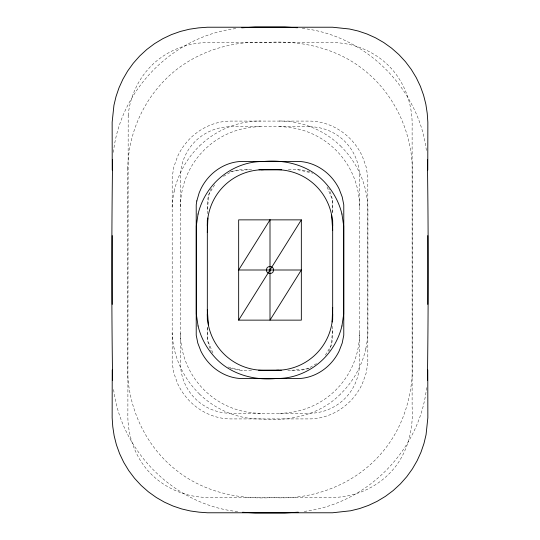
<?xml version="1.0" encoding="UTF-8"?>
<svg xmlns="http://www.w3.org/2000/svg" width="540" height="540" viewBox="0 0 540 540"><rect width="100%" height="100%" fill="white"/><g stroke="black" fill="none" stroke-linecap="round" stroke-linejoin="round"><path stroke-width="0.41" stroke-dasharray="2.7 2.03" d="M172.091 206.969L172.773 199.179L174.191 191.201M207.326 209.56L209.027 194.015L215.143 184.1M332.674 330.44L330.973 345.985L324.857 355.901M113.407 152.375C120.238 89.1 174.346 35.012 237.681 28.397M426.593 387.626C419.762 450.9 365.654 504.988 302.319 511.603M365.81 348.8L367.227 340.821L367.909 333.031L367.909 206.969L367.227 199.179L365.81 191.201M199.591 145.868C215.798 130.174 238.059 120.811 260.692 121.001M340.409 394.132C319.754 415.159 289.184 421.531 260.692 419C238.059 419.189 215.798 409.826 199.591 394.132M223.519 176.411L232.166 171.254L248.279 169.722M316.481 363.589L307.834 368.746L291.722 370.278M251.613 169.722L242.426 169.722A35.1 35.1 0 0 0 230.148 171.936M288.387 169.722L297.574 169.722A35.1 35.1 0 0 1 309.852 171.936M230.148 368.064A35.1 35.1 0 0 0 242.426 370.278L252.16 370.278M287.84 370.278L297.574 370.278A35.1 35.1 0 0 0 309.852 368.064M279.308 121.001C301.941 120.811 324.203 130.174 340.409 145.868M302.312 28.397C365.648 35.006 419.762 89.1 426.593 152.381M237.688 511.603C174.353 504.995 120.238 450.9 113.407 387.619M297.574 169.722L312.775 173.185M228.029 366.998L242.426 370.278M327.044 186.941L332.208 199.125L332.606 212.969M212.956 353.059L207.792 340.875L207.394 327.031M174.191 348.8L172.773 340.821L172.091 333.031M332.674 212.969L332.674 204.822A35.1 35.1 0 0 0 328.752 188.696M332.674 326.336L332.674 335.178A35.1 35.1 0 0 1 328.752 351.304M207.326 213.665L207.326 204.822A35.1 35.1 0 0 1 211.248 188.696M207.326 327.031L207.326 335.178A35.1 35.1 0 0 0 211.248 351.304M199.591 394.126A91.01 90.983 15.1 0 1 174.191 348.8M260.692 413.255A80.224 80.224 0 0 1 180.468 333.031M180.468 206.969A80.224 80.224 0 0 1 260.692 126.745M279.308 126.745A80.224 80.224 0 0 1 359.532 206.969M359.532 333.031A80.224 80.224 0 0 1 279.308 413.255M365.81 348.8A91.01 90.983 -15.2 0 1 340.409 394.126M340.409 145.874A91.01 90.983 15.1 0 1 365.81 191.201M174.191 191.201A91.01 90.983 -15.2 0 1 199.591 145.874M127.771 167.994L127.757 360.254C125.327 401.767 143.053 443.9 175.817 469.847C202.993 491.846 238.599 499.77 272.963 497.59C314.327 500.29 356.603 483.59 383.069 451.298C405.371 424.562 414.396 389.178 412.243 354.827L412.243 179.746C414.673 138.233 396.947 96.1 364.183 70.153C337.007 48.155 301.401 40.23 267.037 42.41C231.782 40.372 195.791 51.584 169.499 75.526C143.816 99.097 128.365 133.117 127.771 167.994M128.189 115.128L127.879 412.776C127.076 437.846 137.16 463.34 156.897 479.27C171.079 490.82 189.169 497.347 207.468 497.401L328.793 497.401C350.744 498.224 372.803 489.888 388.463 474.431C406.471 457.13 413.667 431.514 412.121 407.059L412.121 127.224C412.925 102.155 402.84 76.66 383.103 60.73C368.921 49.181 350.831 42.653 332.532 42.599L211.208 42.599C192.53 41.965 173.765 47.756 158.902 59.137C141.399 72.549 130.376 93.251 128.189 115.128M367.814 363.116L366.093 373.262L362.374 383.65A62.539 62.478 -22.8 0 1 348.84 402.563C338.297 412.607 324.041 418.885 309.393 418.919L230.607 418.919C215.96 418.885 201.704 412.607 191.16 402.563A62.539 62.478 22.8 0 1 177.626 383.643L173.907 373.262L172.186 363.116L172.186 176.884L173.907 166.739L177.626 156.35A62.539 62.478 -22.8 0 1 191.16 137.437C201.704 127.393 215.96 121.115 230.607 121.082L309.393 121.082C324.041 121.115 338.297 127.393 348.84 137.437A62.539 62.478 22.8 0 1 362.374 156.357L366.093 166.739L367.814 176.884L367.814 363.116M309.393 126.745L230.607 126.745A50.139 50.139 0 0 0 180.468 176.884L180.468 363.116A50.139 50.139 0 0 0 230.607 413.255L309.393 413.255A50.139 50.139 0 0 0 359.532 363.116L359.532 176.884A50.139 50.139 0 0 0 309.393 126.745"/><path stroke-width="0.81" d="M207.326 232.625L207.887 217.978M332.113 322.022L332.674 307.375M112.59 159.766C111.578 233.206 111.53 306.767 112.61 380.201M427.41 380.234C428.423 306.794 428.47 233.233 427.39 159.8M198.072 214.016L196.304 225.875L196.304 314.125L198.072 325.985M341.928 325.985L343.697 314.125L343.697 225.875L341.928 214.016M238.66 320.139L301.34 219.861L238.66 219.861L238.66 320.139L301.34 320.139L301.34 219.861M241.745 27.817L255.204 27L284.796 27L297.446 27.743M298.256 512.183L284.796 513L255.204 513L242.554 512.258M261.11 169.769L276.521 169.722A56.153 56.153 0 0 1 332.674 225.875M278.89 370.231L263.479 370.278A56.153 56.153 0 0 1 207.326 314.125M258.964 169.722L281.698 169.722M258.647 370.278L281.353 370.278M331.634 215.109L332.674 230.236M207.326 309.764L208.366 324.891M427.775 170.1L427.849 122.189L427.228 113.353L425.844 104.186L423.583 95.216L420.377 86.292L416.279 77.686L411.264 69.41L405.452 61.688L398.858 54.56L391.574 48.148L383.738 42.532L375.469 37.787L366.91 33.953L358.209 31.03L349.488 29.005L332.539 27.223L207.461 27.223L198.572 27.884L189.392 29.221L180.414 31.435L171.47 34.601L162.864 38.664L154.575 43.645L146.853 49.424L139.712 55.991L133.279 63.241L127.642 71.057L122.864 79.312L118.989 87.858L116.019 96.559L113.94 105.28L112.151 122.189L112.225 170.1M427.775 235.582L427.775 304.418M427.775 369.9L427.849 417.812L426.06 434.72L423.981 443.441L421.011 452.142L417.137 460.688L412.358 468.943L406.721 476.759L400.288 484.009L393.147 490.577L385.425 496.355L377.136 501.336L368.53 505.4L359.586 508.565L350.608 510.779L332.539 512.777L207.461 512.777L199.118 512.163L190.512 510.995L181.791 508.97L173.09 506.048L164.531 502.214L156.263 497.468L148.426 491.852L141.143 485.44L134.548 478.312L128.736 470.59L123.721 462.314L119.624 453.708L116.417 444.785L114.156 435.814L112.772 426.647L112.151 417.812L112.225 369.9M332.674 220.347L332.674 319.761M207.326 220.239L207.326 319.653M112.225 235.582L112.225 304.418M198.072 325.985A69.829 69.748 13.7 0 0 212.922 355.05C228.163 373.727 253.145 380.855 276.521 378.479C295.799 378.763 314.618 369.63 327.078 355.05A69.829 69.748 -13.7 0 0 341.928 325.985M332.674 314.125A56.153 56.153 0 0 1 276.521 370.278M207.326 225.875A56.153 56.153 0 0 1 263.479 169.722M341.928 214.016A69.829 69.748 13.7 0 0 327.078 184.95C311.837 166.273 286.855 159.145 263.479 161.521C244.202 161.237 225.382 170.37 212.922 184.95A69.829 69.748 -13.7 0 0 198.072 214.016M266.483 269.318C265.417 273.793 272.822 275.258 273.517 270.682C274.583 266.207 267.178 264.742 266.483 269.318M196.823 200.927L196.222 204.822L196.222 335.178L197.795 343.069L200.907 351.142A50.841 50.591 22.8 0 0 211.761 365.843C220.016 373.565 231.039 378.526 242.426 378.567L297.574 378.567C308.961 378.526 319.984 373.565 328.239 365.843A50.841 50.591 -22.7 0 0 339.093 351.142L342.205 343.069L343.778 335.178L343.778 204.822L342.205 196.931L339.093 188.858A50.841 50.591 22.8 0 0 328.239 174.157C319.984 166.435 308.961 161.474 297.574 161.433L242.426 161.433C231.039 161.474 220.016 166.435 211.761 174.157A50.841 50.591 -22.7 0 0 200.907 188.858L199.152 192.888L196.823 200.927M270 219.861L238.66 270L301.34 270L270 320.139L270 219.861"/></g></svg>
